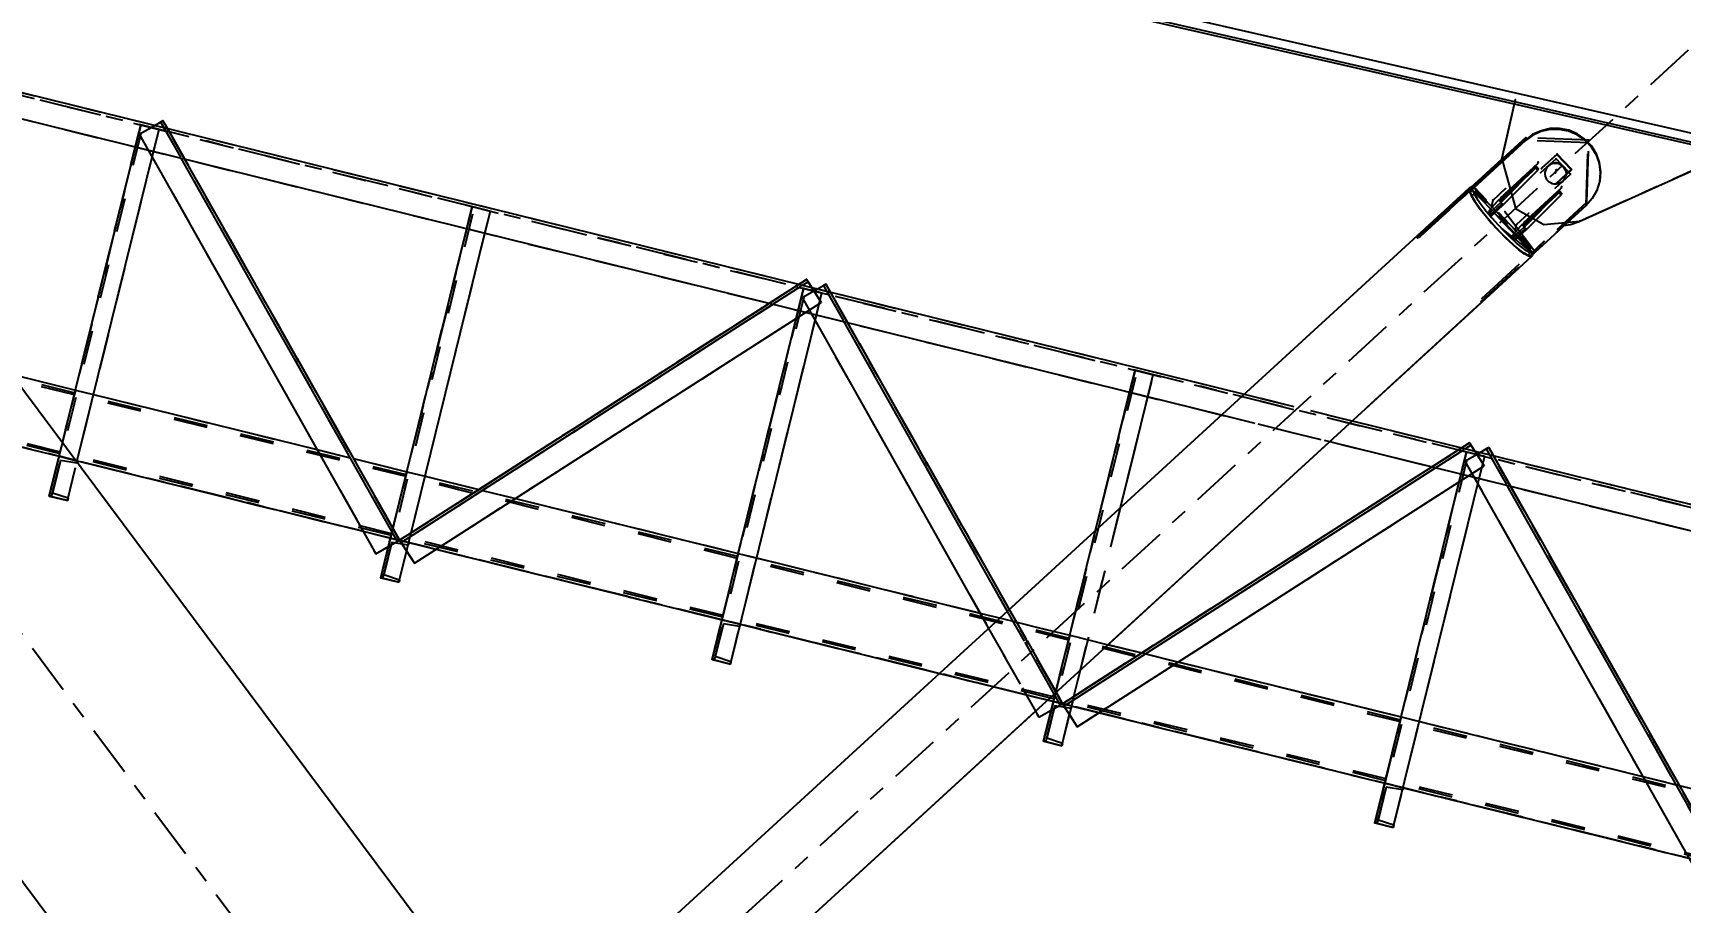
# Model space of a CAD drawing. Header units: millimetres. Extents: x 2368 to 8313, y 7493 to 11698.
# Drawn here: x 6586.8 to 6683.3, y 11248.8 to 11299.7 of the extents above; entities that cross this region are included whole.
import ezdxf

# ---------------------------------------------------------------- set-up
doc = ezdxf.new("R2010")
doc.units = ezdxf.units.MM
for name, pattern in [('XKITLINE00', [0]), ('XKITLINE02', [4, 2, -2]), ('XKITLINE03', [6, 3, -1, 1, -1])]:
    doc.linetypes.add(name, pattern=pattern)
doc.styles.add('ROMANS', font='romans.shx')
doc.dimstyles.new('MD300', dxfattribs={"dimtxt": 2.5, "dimasz": 2.5, "dimexe": 1, "dimexo": 1, "dimgap": 0.5, "dimtad": 1, "dimdec": 1, "dimlfac": 50, "dimrnd": 0.5, "dimdsep": 46, "dimtxsty": 'ROMANS', "dimcen": 1, "dimclrd": 146, "dimclre": 146, "dimclrt": 30, "dimadec": 1, "dimazin": 2, "dimtfac": 1, "dimtdec": 1, "dimtmove": 0, "dimatfit": 1, "dimfxl": 1, "dimtolj": 1, "dimtzin": 0, "dimlwd": -1, "dimlwe": -1, "dimarcsym": 0})

# ---------------------------------------------------------------- blocks, each defined once
blk = doc.blocks.new('*D40')
at = {"color": 146, "transparency": 16777216}
for p, q in [((6578.585, 11273.541), (6578.585, 10968.162)), ((6801.288, 11218.51), (6801.288, 10968.162)), ((6581.085, 10969.162), (6798.788, 10969.162))]:
    blk.add_line(p, q, dxfattribs=at)
for points in [[(6581.085, 10969.579), (6581.085, 10968.745), (6578.585, 10969.162)], [(6798.788, 10969.579), (6798.788, 10968.745), (6801.288, 10969.162)]]:
    blk.add_solid(points, dxfattribs=at)
at = {"layer": 'Defpoints', "color": 0, "transparency": 16777216}
for p in [(6578.585, 11274.541), (6801.288, 11219.51), (6801.288, 10969.162)]:
    blk.add_point(p, dxfattribs=at)
at = {"color": 30, "transparency": 16777216, "insert": (6689.936, 10970.912), "char_height": 2.5, "attachment_point": 5, "style": 'ROMANS'}
blk.add_mtext('\\A1;11135', dxfattribs=at)

msp = doc.modelspace()

# ---------------------------------------------------------------- linework, layer by layer
at = {"color": 8, "linetype": 'XKITLINE03'}
for p, q in [((6692.5882, 11121.748), (6528.5882, 11341.528)), ((6692.5882, 11121.748), (6528.5882, 11341.528)), ((6692.5882, 11306.7796), (6610.5882, 11231.638)), ((6692.5882, 11306.7796), (6610.5882, 11231.638)), ((6673.6091, 11295.7659), (6672.8157, 11292.2995)), ((6673.609, 11295.7659), (6672.8157, 11292.2995)), ((6674.1833, 11293.3805), (6668.0218, 11287.7344)), ((6674.1832, 11293.3805), (6668.0218, 11287.7344)), ((6674.2198, 11293.5464), (6668.0583, 11287.9003)), ((6674.2199, 11293.5464), (6668.0584, 11287.9003)), ((6677.8836, 11293.2387), (6674.1832, 11293.3805)), ((6677.8837, 11293.2387), (6674.1833, 11293.3805)), ((6677.9202, 11293.4046), (6674.2198, 11293.5464)), ((6677.9202, 11293.4046), (6674.2199, 11293.5464)), ((6676.0553, 11292.5891), (6675.1522, 11291.7615)), ((6676.0554, 11292.5891), (6675.1523, 11291.7615)), ((6676.9035, 11291.6944), (6676.0553, 11292.5891)), ((6676.9036, 11291.6944), (6676.0554, 11292.5891)), ((6677.7676, 11289.5997), (6677.8836, 11293.2387)), ((6677.7677, 11289.5997), (6677.8837, 11293.2387)), ((6677.8042, 11289.7656), (6677.9202, 11293.4046)), ((6677.8043, 11289.7656), (6677.9202, 11293.4046)), ((6674.8774, 11291.8102), (6672.1827, 11289.3409)), ((6674.8775, 11291.8102), (6672.1828, 11289.3409)), ((6674.9263, 11292.0315), (6672.2315, 11289.5621)), ((6674.9262, 11292.0315), (6672.2315, 11289.5621)), ((6672.8157, 11292.2995), (6673.6222, 11289.3998)), ((6672.8157, 11292.2995), (6673.6221, 11289.3998)), ((6674.8571, 11291.7181), (6674.8774, 11291.8102)), ((6674.8572, 11291.7181), (6674.8775, 11291.8102)), ((6674.9465, 11292.1237), (6674.9262, 11292.0315)), ((6674.9466, 11292.1237), (6674.9263, 11292.0315)), ((6675.9935, 11292.3088), (6675.0904, 11291.4813)), ((6675.9936, 11292.3088), (6675.0905, 11291.4813)), ((6676.0488, 11292.5596), (6675.1457, 11291.732)), ((6676.0489, 11292.5596), (6675.1458, 11291.732)), ((6675.9693, 11291.4625), (6676.0181, 11291.6837)), ((6675.9694, 11291.4625), (6676.0182, 11291.6837)), ((6676.8417, 11291.4141), (6675.9935, 11292.3088)), ((6676.8418, 11291.4141), (6675.9936, 11292.3088)), ((6675.9939, 11290.8373), (6676.897, 11291.6649)), ((6675.994, 11290.8373), (6676.8971, 11291.6649)), ((6676.0004, 11290.8668), (6676.9035, 11291.6944)), ((6676.0005, 11290.8668), (6676.9036, 11291.6944)), ((6676.897, 11291.6649), (6676.0488, 11292.5596)), ((6676.8971, 11291.6649), (6676.0489, 11292.5596)), ((6677.3655, 11288.6607), (6685.0883, 11292.1348)), ((6677.3656, 11288.6607), (6685.0883, 11292.1348)), ((6671.0784, 11290.642), (6671.1, 11290.6828)), ((6671.0785, 11290.642), (6671.1001, 11290.6828)), ((6671.1, 11290.6828), (6674.705, 11286.8804)), ((6671.1001, 11290.6828), (6674.7051, 11286.8804)), ((6674.6786, 11286.9855), (6671.1541, 11290.7031)), ((6674.6786, 11286.9855), (6671.1542, 11290.7031)), ((6675.9386, 11290.5866), (6676.8417, 11291.4141)), ((6675.9387, 11290.5866), (6676.8418, 11291.4141)), ((6676.3146, 11290.6806), (6676.2943, 11290.5884)), ((6676.3147, 11290.6806), (6676.2944, 11290.5884)), ((6674.6823, 11286.7771), (6671.0773, 11290.5796)), ((6674.6822, 11286.7771), (6671.0773, 11290.5796)), ((6674.6282, 11286.7569), (6671.1037, 11290.4745)), ((6674.6282, 11286.7569), (6671.1038, 11290.4745)), ((6671.6427, 11284.1195), (6677.8042, 11289.7656)), ((6671.6428, 11284.1195), (6677.8043, 11289.7656)), ((6672.2315, 11289.5621), (6672.3047, 11289.894)), ((6672.2315, 11289.5621), (6672.3046, 11289.894)), ((6672.3046, 11289.894), (6673.0329, 11290.5614)), ((6672.3047, 11289.894), (6673.033, 11290.5614)), ((6676.2455, 11290.3672), (6673.5508, 11287.8978)), ((6676.2456, 11290.3672), (6673.5509, 11287.8978)), ((6676.2944, 11290.5884), (6673.5996, 11288.1191)), ((6676.2943, 11290.5884), (6673.5996, 11288.1191)), ((6676.2252, 11290.275), (6676.2455, 11290.3672)), ((6676.2253, 11290.275), (6676.2456, 11290.3672)), ((6671.6062, 11283.9536), (6677.7677, 11289.5997)), ((6671.6062, 11283.9536), (6677.7676, 11289.5997)), ((6672.1096, 11289.009), (6672.8379, 11289.6764)), ((6672.1096, 11289.009), (6672.8379, 11289.6764)), ((6672.1828, 11289.3409), (6672.1096, 11289.009)), ((6672.1827, 11289.3409), (6672.1096, 11289.009)), ((6672.9988, 11289.2186), (6674.6786, 11286.9855)), ((6672.9989, 11289.2186), (6674.6786, 11286.9855)), ((6673.6221, 11289.3998), (6675.2815, 11288.4556)), ((6673.6222, 11289.3998), (6675.2815, 11288.4556)), ((6673.6727, 11288.451), (6674.401, 11289.1183)), ((6673.6728, 11288.451), (6674.4011, 11289.1183)), ((6672.7835, 11288.2414), (6674.6282, 11286.7569)), ((6672.7835, 11288.2414), (6674.6282, 11286.7569)), ((6673.4777, 11287.566), (6674.206, 11288.2334)), ((6673.4777, 11287.566), (6674.206, 11288.2334)), ((6673.5509, 11287.8978), (6673.4777, 11287.566)), ((6673.5508, 11287.8978), (6673.4777, 11287.566)), ((6673.5996, 11288.1191), (6673.6728, 11288.451)), ((6673.5996, 11288.1191), (6673.6727, 11288.451)), ((6675.2815, 11288.4556), (6677.3656, 11288.6607)), ((6675.2815, 11288.4556), (6677.3655, 11288.6607)), ((6674.7039, 11286.8179), (6674.6822, 11286.7771)), ((6674.7039, 11286.8179), (6674.6823, 11286.7771)), ((6674.7051, 11286.8804), (6674.7039, 11286.8179)), ((6674.705, 11286.8804), (6674.7039, 11286.8179))]:
    msp.add_line(p, q, dxfattribs=at)
at = {"color": 8, "linetype": 'XKITLINE00'}
for p, q in [((6822.2715, 11261.4652), (6580.1059, 11316.8891)), ((6905.7208, 11242.5189), (6580.139, 11317.034)), ((6905.8334, 11243.011), (6580.2517, 11317.5262)), ((6571.3114, 11298.704), (6613.5667, 11242.0767)), ((6673.5492, 11295.5029), (6672.8076, 11292.2626)), ((6674.6131, 11293.6751), (6674.1772, 11293.3528)), ((6674.6253, 11293.7304), (6674.1894, 11293.4082)), ((6675.1083, 11293.9006), (6674.6131, 11293.6751)), ((6674.6253, 11293.7304), (6674.6131, 11293.6751)), ((6675.1205, 11293.9559), (6674.6253, 11293.7304)), ((6675.6411, 11294.0196), (6675.1083, 11293.9006)), ((6675.6533, 11294.0749), (6675.1205, 11293.9559)), ((6676.1882, 11294.0268), (6675.6411, 11294.0196)), ((6676.2004, 11294.0821), (6675.6533, 11294.0749)), ((6676.7258, 11293.9219), (6676.1882, 11294.0268)), ((6676.738, 11293.9773), (6676.2004, 11294.0821)), ((6677.2304, 11293.7096), (6676.7258, 11293.9219)), ((6677.2425, 11293.7649), (6676.738, 11293.9773)), ((6677.6798, 11293.399), (6677.2304, 11293.7096)), ((6677.692, 11293.4543), (6677.2425, 11293.7649)), ((6674.1894, 11293.4082), (6670.9043, 11290.3978)), ((6674.1772, 11293.3528), (6670.929, 11290.3763)), ((6674.1894, 11293.4082), (6674.1772, 11293.3528)), ((6677.6798, 11293.399), (6678.0545, 11293.0038)), ((6677.692, 11293.4543), (6678.0666, 11293.0591)), ((6678.0545, 11293.0038), (6678.338, 11292.5413)), ((6678.0666, 11293.0591), (6678.3502, 11292.5966)), ((6678.3502, 11292.5966), (6678.5302, 11292.0869)), ((6672.811, 11292.2775), (6670.9777, 11290.5975)), ((6672.8026, 11292.2256), (6671.1089, 11290.6736)), ((6674.8091, 11291.8824), (6672.5514, 11289.8135)), ((6674.7888, 11291.7902), (6672.7695, 11289.7486)), ((6672.8076, 11292.2626), (6672.789, 11292.1249)), ((6674.9256, 11291.6459), (6672.9064, 11289.6043)), ((6674.8091, 11291.8824), (6674.7888, 11291.7902)), ((6674.7888, 11291.7902), (6674.9256, 11291.6459)), ((6674.8091, 11291.8824), (6674.9459, 11291.7381)), ((6674.9459, 11291.7381), (6674.9256, 11291.6459)), ((6675.4099, 11291.7118), (6675.3698, 11291.6135)), ((6675.3763, 11291.643), (6675.3698, 11291.6135)), ((6675.4164, 11291.7413), (6675.3763, 11291.643)), ((6675.4668, 11291.8016), (6675.4099, 11291.7118)), ((6675.4733, 11291.8311), (6675.4164, 11291.7413)), ((6675.5388, 11291.8803), (6675.4668, 11291.8016)), ((6675.5453, 11291.9098), (6675.4733, 11291.8311)), ((6675.6237, 11291.9454), (6675.5388, 11291.8803)), ((6675.5453, 11291.9098), (6675.5388, 11291.8803)), ((6675.6302, 11291.9749), (6675.5453, 11291.9098)), ((6675.7188, 11291.9948), (6675.6237, 11291.9454)), ((6675.7253, 11292.0243), (6675.6302, 11291.9749)), ((6675.8214, 11292.0273), (6675.7188, 11291.9948)), ((6675.8279, 11292.0568), (6675.7253, 11292.0243)), ((6675.9283, 11292.0416), (6675.8214, 11292.0273)), ((6675.9348, 11292.0711), (6675.8279, 11292.0568)), ((6676.0362, 11292.0375), (6675.9283, 11292.0416)), ((6676.0427, 11292.067), (6675.9348, 11292.0711)), ((6676.1419, 11292.015), (6676.0362, 11292.0375)), ((6676.1484, 11292.0445), (6676.0427, 11292.067)), ((6676.2422, 11291.9748), (6676.1419, 11292.015)), ((6676.2487, 11292.0043), (6676.1484, 11292.0445)), ((6676.334, 11291.9181), (6676.2422, 11291.9748)), ((6676.3405, 11291.9476), (6676.2487, 11292.0043)), ((6676.4145, 11291.8467), (6676.334, 11291.9181)), ((6676.421, 11291.8762), (6676.3405, 11291.9476)), ((6676.421, 11291.8762), (6676.4145, 11291.8467)), ((6676.4145, 11291.8467), (6676.4812, 11291.7628)), ((6676.421, 11291.8762), (6676.4877, 11291.7923)), ((6676.4812, 11291.7628), (6676.5323, 11291.6688)), ((6676.4877, 11291.7923), (6676.5388, 11291.6983)), ((6676.5323, 11291.6688), (6676.566, 11291.5676)), ((6676.5388, 11291.6983), (6676.5725, 11291.5971)), ((6685.0802, 11292.098), (6677.3574, 11288.6239)), ((6678.338, 11292.5413), (6678.518, 11292.0316)), ((6678.518, 11292.0316), (6678.5867, 11291.497)), ((6678.5302, 11292.0869), (6678.5989, 11291.5523)), ((6671.0867, 11290.6652), (6670.9411, 11290.5317)), ((6671.1001, 11290.6828), (6670.9544, 11290.5494)), ((6671.0867, 11290.6652), (6671.0785, 11290.642)), ((6671.1001, 11290.6828), (6671.0867, 11290.6652)), ((6671.1001, 11290.6828), (6671.1537, 11290.6263)), ((6675.3478, 11291.5097), (6675.3444, 11291.4035)), ((6675.3444, 11291.4035), (6675.3598, 11291.2983)), ((6675.3698, 11291.6135), (6675.3478, 11291.5097)), ((6675.3598, 11291.2983), (6675.3935, 11291.1971)), ((6675.3935, 11291.1971), (6675.4446, 11291.1031)), ((6675.4446, 11291.1031), (6675.5114, 11291.0192)), ((6675.5919, 11290.9478), (6675.5114, 11291.0192)), ((6675.6836, 11290.8911), (6675.5919, 11290.9478)), ((6675.7839, 11290.8509), (6675.6836, 11290.8911)), ((6675.8896, 11290.8284), (6675.7839, 11290.8509)), ((6675.9975, 11290.8243), (6675.8896, 11290.8284)), ((6676.1044, 11290.8386), (6675.9975, 11290.8243)), ((6676.207, 11290.8711), (6676.1044, 11290.8386)), ((6676.3022, 11290.9205), (6676.207, 11290.8711)), ((6676.387, 11290.9856), (6676.3022, 11290.9205)), ((6676.459, 11291.0643), (6676.387, 11290.9856)), ((6676.5159, 11291.1541), (6676.459, 11291.0643)), ((6676.556, 11291.2524), (6676.5159, 11291.1541)), ((6676.578, 11291.3562), (6676.556, 11291.2524)), ((6676.566, 11291.5676), (6676.5814, 11291.4624)), ((6676.5725, 11291.5971), (6676.5879, 11291.4919)), ((6676.5814, 11291.4624), (6676.578, 11291.3562)), ((6676.5879, 11291.4919), (6676.5845, 11291.3857)), ((6678.5409, 11290.9609), (6678.3828, 11290.4467)), ((6678.5867, 11291.497), (6678.5409, 11290.9609)), ((6678.5531, 11291.0162), (6678.5409, 11290.9609)), ((6678.5989, 11291.5523), (6678.5531, 11291.0162)), ((6670.8781, 11290.5663), (6620.9604, 11244.8236)), ((6670.8883, 11290.4919), (6667.9751, 11287.8223)), ((6670.9027, 11290.3994), (6667.9892, 11287.7302)), ((6670.9111, 11290.5951), (6670.8781, 11290.5663)), ((6670.8781, 11290.5663), (6670.8883, 11290.4919)), ((6670.8883, 11290.4919), (6670.942, 11290.4353)), ((6670.9027, 11290.3994), (6670.9581, 11290.341)), ((6670.9027, 11290.3994), (6671.0149, 11290.1528)), ((6670.9111, 11290.5951), (6670.9544, 11290.5494)), ((6670.9531, 11290.628), (6670.9139, 11290.5921)), ((6670.9326, 11290.3929), (6670.9199, 11290.3813)), ((6670.9326, 11290.3929), (6670.929, 11290.3763)), ((6670.929, 11290.3763), (6670.9604, 11290.3431)), ((6671.0753, 11290.6135), (6670.9297, 11290.48)), ((6670.9328, 11290.5085), (6670.9297, 11290.48)), ((6670.9297, 11290.48), (6670.9317, 11290.4461)), ((6671.0773, 11290.5796), (6670.9317, 11290.4461)), ((6670.9317, 11290.4461), (6670.942, 11290.4353)), ((6670.9411, 11290.5317), (6670.9328, 11290.5085)), ((6670.9544, 11290.5494), (6670.9411, 11290.5317)), ((6670.974, 11290.5808), (6670.9476, 11290.5566)), ((6670.9531, 11290.628), (6670.9785, 11290.6012)), ((6670.9989, 11290.6169), (6670.9531, 11290.628)), ((6671.1038, 11290.4745), (6670.9581, 11290.341)), ((6670.9581, 11290.341), (6671.0608, 11290.1163)), ((6670.9777, 11290.5975), (6670.974, 11290.5808)), ((6671.0149, 11290.1528), (6671.2164, 11289.8227)), ((6671.2064, 11290.2498), (6671.0608, 11290.1163)), ((6671.0608, 11290.1163), (6671.2342, 11289.8278)), ((6671.0785, 11290.642), (6671.0753, 11290.6135)), ((6671.0753, 11290.6135), (6671.0773, 11290.5796)), ((6671.0773, 11290.5796), (6671.0876, 11290.5688)), ((6671.1038, 11290.4745), (6671.2064, 11290.2498)), ((6671.1038, 11290.4745), (6672.1509, 11289.3699)), ((6671.2064, 11290.2498), (6671.3799, 11289.9613)), ((6671.2164, 11289.8227), (6671.4945, 11289.4311)), ((6671.2342, 11289.8278), (6671.4711, 11289.4875)), ((6671.3799, 11289.9613), (6671.6168, 11289.621)), ((6672.7695, 11289.7486), (6672.0412, 11289.0812)), ((6672.5514, 11289.8135), (6672.09, 11289.3024)), ((6672.7695, 11289.7486), (6672.9064, 11289.6043)), ((6676.1772, 11290.4393), (6673.9194, 11288.3704)), ((6676.1569, 11290.3472), (6674.1376, 11288.3055)), ((6676.2937, 11290.2029), (6674.2744, 11288.1612)), ((6676.1772, 11290.4393), (6676.1569, 11290.3472)), ((6676.1569, 11290.3472), (6676.2937, 11290.2029)), ((6676.1772, 11290.4393), (6676.314, 11290.295)), ((6676.314, 11290.295), (6676.2937, 11290.2029)), ((6678.1192, 11289.9769), (6677.7616, 11289.5721)), ((6678.3828, 11290.4467), (6678.1192, 11289.9769)), ((6671.4711, 11289.4875), (6671.7616, 11289.1098)), ((6671.4945, 11289.4311), (6671.8354, 11288.9977)), ((6671.6168, 11289.621), (6671.9073, 11289.2433)), ((6671.7616, 11289.1098), (6672.0934, 11288.7105)), ((6671.8354, 11288.9977), (6672.2219, 11288.5441)), ((6671.9073, 11289.2433), (6672.0414, 11289.0819)), ((6672.09, 11289.3024), (6672.0412, 11289.0812)), ((6672.0412, 11289.0812), (6672.178, 11288.9369)), ((6672.0474, 11289.0746), (6672.2391, 11288.844)), ((6672.9064, 11289.6043), (6672.178, 11288.9369)), ((6672.2391, 11288.844), (6672.5983, 11288.4399)), ((6672.3832, 11289.1249), (6673.519, 11287.9269)), ((6677.7616, 11289.5721), (6674.5134, 11286.5955)), ((6557.5404, 11288.2982), (6661.128, 11149.4782)), ((6667.9371, 11287.785), (6667.9035, 11287.747)), ((6667.9751, 11287.8223), (6667.9371, 11287.785)), ((6667.9371, 11287.785), (6667.9856, 11287.7339)), ((6667.9751, 11287.8223), (6668.0284, 11287.7661)), ((6672.0934, 11288.7105), (6672.4527, 11288.3064)), ((6672.2219, 11288.5441), (6672.6346, 11288.0932)), ((6672.4527, 11288.3064), (6672.8242, 11287.9146)), ((6672.5983, 11288.4399), (6672.9699, 11288.048)), ((6672.6346, 11288.0932), (6673.053, 11287.6675)), ((6673.1924, 11287.5513), (6672.8242, 11287.9146)), ((6673.3381, 11287.6848), (6672.9699, 11288.048)), ((6674.1376, 11288.3055), (6673.4093, 11287.6381)), ((6673.4581, 11287.8594), (6673.4093, 11287.6381)), ((6673.9194, 11288.3704), (6673.4581, 11287.8594)), ((6674.2744, 11288.1612), (6673.5461, 11287.4938)), ((6674.1376, 11288.3055), (6674.2744, 11288.1612)), ((6676.8508, 11288.4444), (6676.4541, 11288.3739)), ((6677.3574, 11288.6239), (6676.8508, 11288.4444)), ((6667.8616, 11287.6832), (6667.8574, 11287.6637)), ((6667.8574, 11287.6637), (6667.8654, 11287.6553)), ((6667.8774, 11287.7119), (6667.8616, 11287.6832)), ((6667.8847, 11287.6589), (6667.8654, 11287.6553)), ((6667.9035, 11287.747), (6667.8774, 11287.7119)), ((6667.9134, 11287.674), (6667.8847, 11287.6589)), ((6667.9487, 11287.7002), (6667.9134, 11287.674)), ((6667.9892, 11287.7302), (6667.9487, 11287.7002)), ((6673.4559, 11287.2884), (6673.053, 11287.6675)), ((6673.5419, 11287.232), (6673.1924, 11287.5513)), ((6673.5399, 11287.5004), (6673.3381, 11287.6848)), ((6673.4093, 11287.6381), (6673.5461, 11287.4938)), ((6673.8232, 11286.9749), (6673.4559, 11287.2884)), ((6673.8579, 11286.97), (6673.5419, 11287.232)), ((6673.6875, 11287.3655), (6673.5466, 11287.4943)), ((6674.0035, 11287.1035), (6673.6875, 11287.3655)), ((6673.7513, 11287.6818), (6674.6282, 11286.7569)), ((6674.1364, 11286.7427), (6673.8232, 11286.9749)), ((6674.1271, 11286.7764), (6673.8579, 11286.97)), ((6674.2728, 11286.9098), (6674.0035, 11287.1035)), ((6674.484, 11286.7927), (6674.2728, 11286.9098)), ((6674.538, 11286.565), (6671.6248, 11283.8954)), ((6674.58, 11286.5979), (6671.6668, 11283.9283)), ((6674.3383, 11286.6592), (6674.1271, 11286.7764)), ((6674.3799, 11286.6034), (6674.1364, 11286.7427)), ((6674.484, 11286.7927), (6674.3383, 11286.6592)), ((6674.4826, 11286.6234), (6674.3383, 11286.6592)), ((6674.538, 11286.565), (6674.3799, 11286.6034)), ((6674.6282, 11286.7569), (6674.4826, 11286.6234)), ((6674.4826, 11286.6234), (6674.538, 11286.565)), ((6674.6282, 11286.7569), (6674.484, 11286.7927)), ((6674.4849, 11286.6255), (6674.5134, 11286.5955)), ((6674.5066, 11286.6026), (6674.5043, 11286.6005)), ((6674.5503, 11286.6293), (6674.58, 11286.5979)), ((6674.613, 11286.6267), (6674.58, 11286.5979)), ((6674.6057, 11286.6801), (6674.613, 11286.6267)), ((6671.6668, 11283.9283), (6671.6276, 11283.8924)), ((6671.6639, 11283.9313), (6671.6668, 11283.9283)), ((6671.591, 11283.8575), (6627.6453, 11243.5874)), ((6671.5592, 11283.8284), (6664.9165, 11277.7414)), ((6671.6248, 11283.8954), (6671.59, 11283.8595)), ((6671.6276, 11283.8924), (6671.5902, 11283.8583)), ((6671.6268, 11283.8932), (6671.6276, 11283.8924)), ((6662.8922, 11275.8864), (6649.7472, 11263.8407)), ((6645.4897, 11259.9394), (6627.6452, 11243.5874))]:
    msp.add_line(p, q, dxfattribs=at)
at = {"color": 7, "linetype": 'XKITLINE00'}
for p, q in [((6581.0305, 11297.4409), (6657.7255, 11278.5138)), ((6580.8478, 11295.941), (6656.3973, 11277.2966)), ((6594.3773, 11294.5391), (6594.238, 11294.4605)), ((6594.3773, 11294.5391), (6594.6342, 11294.0837)), ((6593.8938, 11294.2664), (6594.238, 11294.4605)), ((6594.238, 11294.4605), (6594.4208, 11294.1364)), ((6588.4889, 11275.6841), (6592.7594, 11293.0014)), ((6589.3405, 11274.5429), (6593.8274, 11292.7378)), ((6593.7449, 11292.4034), (6606.8484, 11269.1702)), ((6595.433, 11292.3416), (6608.1027, 11269.8776)), ((6595.6464, 11292.2889), (6608.242, 11269.9562)), ((6607.8479, 11270.6551), (6612.1769, 11288.2095)), ((6608.9149, 11270.3876), (6613.2449, 11287.9459)), ((6631.6337, 11284.9528), (6632.0855, 11285.2425)), ((6631.8478, 11284.9), (6632.1719, 11285.1078)), ((6632.0855, 11285.2425), (6632.1719, 11285.1078)), ((6632.1719, 11285.1078), (6632.391, 11284.7659)), ((6632.7217, 11284.6843), (6633.0746, 11284.8833)), ((6633.2139, 11284.9619), (6633.0746, 11284.8833)), ((6633.0746, 11284.8833), (6633.262, 11284.551)), ((6633.2139, 11284.9619), (6633.4754, 11284.4983)), ((6608.242, 11269.9562), (6629.8936, 11283.8373)), ((6608.3284, 11269.8215), (6630.1077, 11283.7844)), ((6609.1056, 11268.6093), (6631.4799, 11282.9537)), ((6626.5517, 11262.9691), (6631.5943, 11283.4176)), ((6627.6197, 11262.7057), (6632.6623, 11283.154)), ((6632.5815, 11282.8263), (6642.7523, 11264.7929)), ((6634.2743, 11282.7562), (6643.8422, 11265.7917)), ((6634.4877, 11282.7035), (6643.9633, 11265.9026)), ((6585.5048, 11279.6832), (6589.2475, 11278.7602)), ((6590.3155, 11278.4968), (6603.4094, 11275.2678)), ((6649.0161, 11270.5328), (6651.0119, 11278.6256)), ((6650.4799, 11271.8741), (6652.0798, 11278.3621)), ((6664.0525, 11276.9524), (6721.6632, 11262.735)), ((6662.7242, 11275.7352), (6723.0546, 11260.8466)), ((6670.4624, 11275.3705), (6670.9221, 11275.6653)), ((6670.6764, 11275.3177), (6671.0085, 11275.5306)), ((6670.9221, 11275.6653), (6671.0085, 11275.5306)), ((6671.0085, 11275.5306), (6671.233, 11275.1804)), ((6671.5496, 11275.1022), (6671.9112, 11275.3061)), ((6672.0505, 11275.3847), (6671.9112, 11275.3061)), ((6671.9112, 11275.3061), (6672.1032, 11274.9656)), ((6672.0505, 11275.3847), (6672.3166, 11274.913)), ((6589.3578, 11274.6132), (6606.1083, 11270.4824)), ((6605.5431, 11274.7417), (6608.6658, 11273.9716)), ((6647.0786, 11260.379), (6668.7223, 11274.255)), ((6609.7338, 11273.7082), (6612.883, 11272.9316)), ((6647.165, 11260.2443), (6668.9364, 11274.2021)), ((6647.9422, 11259.0321), (6670.3165, 11273.3765)), ((6665.3883, 11253.3919), (6670.4293, 11273.8337)), ((6666.4563, 11253.1285), (6671.4973, 11273.5702)), ((6615.024, 11272.4036), (6628.084, 11269.183)), ((6671.4181, 11273.2491), (6684.5216, 11250.0158)), ((6673.1155, 11273.1708), (6685.7759, 11250.7232)), ((6673.3289, 11273.1181), (6685.9152, 11250.8018)), ((6607.1334, 11267.7577), (6607.792, 11270.4285)), ((6606.8484, 11269.1702), (6607.584, 11269.5851)), ((6608.242, 11269.9562), (6608.1027, 11269.8776)), ((6608.2014, 11267.4944), (6608.8592, 11270.1619)), ((6608.242, 11269.9562), (6608.3284, 11269.8215)), ((6610.383, 11269.4283), (6627.1263, 11265.2993)), ((6608.6511, 11269.3181), (6609.1056, 11268.6093)), ((6629.152, 11268.9196), (6642.246, 11265.6906)), ((6607.1334, 11267.7577), (6608.2014, 11267.4944)), ((6628.1943, 11265.0359), (6639.8743, 11262.1556)), ((6649.7447, 11263.8413), (6651.7195, 11263.3544)), ((6626.5517, 11262.9691), (6627.6197, 11262.7057)), ((6653.8605, 11262.8264), (6666.9206, 11259.6057)), ((6647.7515, 11260.8104), (6648.1352, 11262.3665)), ((6645.97, 11258.1805), (6646.6286, 11260.8513)), ((6646.5786, 11260.94), (6646.9393, 11260.3004)), ((6646.6997, 11261.051), (6647.0786, 11260.379)), ((6645.4886, 11259.9412), (6645.685, 11259.593)), ((6645.685, 11259.593), (6646.4206, 11260.0079)), ((6647.0786, 11260.379), (6646.9393, 11260.3004)), ((6647.038, 11257.9172), (6647.6958, 11260.5847)), ((6647.0786, 11260.379), (6647.165, 11260.2443)), ((6649.2196, 11259.851), (6665.9629, 11255.7221)), ((6647.4877, 11259.7409), (6647.9422, 11259.0321)), ((6667.9886, 11259.3423), (6681.0827, 11256.1133)), ((6645.97, 11258.1805), (6647.038, 11257.9172)), ((6667.0309, 11255.4587), (6683.7816, 11251.3279)), ((6683.2163, 11255.5871), (6686.3389, 11254.8171)), ((6665.3883, 11253.3919), (6666.4563, 11253.1285))]:
    msp.add_line(p, q, dxfattribs=at)
at = {"color": 3, "linetype": 'XKITLINE02'}
for p, q in [((6581.0311, 11297.4408), (6920.934, 11213.5582)), ((6581.0311, 11297.4407), (6920.934, 11213.5582)), ((6581.0098, 11297.2709), (6920.9134, 11213.3882)), ((6581.0103, 11297.2708), (6920.9133, 11213.3882)), ((6581.0103, 11297.2708), (6920.9134, 11213.3882)), ((6580.8477, 11295.941), (6920.7516, 11212.0582)), ((6580.8477, 11295.941), (6920.7517, 11212.0582)), ((6592.9837, 11293.7531), (6594.3773, 11294.5391)), ((6594.238, 11294.4605), (6594.3773, 11294.5391)), ((6594.3773, 11294.5391), (6608.2421, 11269.9562)), ((6587.7151, 11272.5464), (6593.0784, 11294.2948)), ((6587.8511, 11272.5128), (6593.2143, 11294.2613)), ((6587.8511, 11272.5128), (6593.2143, 11294.2613)), ((6588.7831, 11272.283), (6594.1464, 11294.0314)), ((6592.7594, 11293.0014), (6593.0784, 11294.2948)), ((6592.9837, 11293.7531), (6593.8938, 11294.2664)), ((6592.9837, 11293.7531), (6593.7449, 11292.4034)), ((6592.9837, 11293.7531), (6606.8484, 11269.1702)), ((6593.0784, 11294.2948), (6594.1464, 11294.0314)), ((6593.0784, 11294.2948), (6594.1464, 11294.0314)), ((6593.8274, 11292.7378), (6594.1464, 11294.0314)), ((6594.238, 11294.4605), (6608.1027, 11269.8776)), ((6594.4208, 11294.1364), (6595.433, 11292.3416)), ((6594.6342, 11294.0837), (6595.6464, 11292.2889)), ((6607.1334, 11267.7577), (6612.4967, 11289.5062)), ((6607.2693, 11267.7242), (6612.6326, 11289.4727)), ((6607.2693, 11267.7242), (6612.6326, 11289.4727)), ((6608.2014, 11267.4944), (6613.5647, 11289.2428)), ((6612.1769, 11288.2095), (6612.4967, 11289.5062)), ((6612.4967, 11289.5062), (6613.5647, 11289.2428)), ((6612.4967, 11289.5062), (6613.5647, 11289.2428)), ((6613.2449, 11287.9459), (6613.5647, 11289.2428)), ((6608.2421, 11269.9562), (6632.0855, 11285.2425)), ((6608.3284, 11269.8215), (6632.1719, 11285.1078)), ((6629.8936, 11283.8373), (6631.6337, 11284.9528)), ((6630.1077, 11283.7844), (6631.8478, 11284.9)), ((6631.8203, 11284.1759), (6633.2139, 11284.9619)), ((6632.0855, 11285.2425), (6632.9491, 11283.8955)), ((6633.0746, 11284.8833), (6633.2139, 11284.9619)), ((6633.0746, 11284.8833), (6646.9393, 11260.3004)), ((6633.2139, 11284.9619), (6647.0787, 11260.379)), ((6626.5517, 11262.9691), (6631.9149, 11284.7175)), ((6626.6876, 11262.9356), (6632.0509, 11284.684)), ((6626.6876, 11262.9356), (6632.0509, 11284.684)), ((6627.6197, 11262.7057), (6632.9829, 11284.4542)), ((6631.5943, 11283.4176), (6631.9149, 11284.7175)), ((6631.8203, 11284.1759), (6632.7217, 11284.6843)), ((6631.8203, 11284.1759), (6632.5815, 11282.8263)), ((6631.8203, 11284.1759), (6645.685, 11259.593)), ((6631.9149, 11284.7175), (6632.9829, 11284.4542)), ((6631.9149, 11284.7175), (6632.9829, 11284.4542)), ((6632.391, 11284.7659), (6632.9491, 11283.8955)), ((6632.6623, 11283.154), (6632.9829, 11284.4542)), ((6633.262, 11284.551), (6634.2743, 11282.7562)), ((6633.4754, 11284.4983), (6634.4877, 11282.7035)), ((6609.1056, 11268.6093), (6632.9491, 11283.8955)), ((6631.4799, 11282.9537), (6632.9491, 11283.8955)), ((6579.5384, 11281.1545), (6615.024, 11272.4036)), ((6579.5384, 11281.1545), (6919.6898, 11197.2718)), ((6579.4722, 11280.8862), (6919.6237, 11197.0034)), ((6579.4722, 11280.8862), (6919.6236, 11197.0034)), ((6579.4977, 11280.9895), (6919.6491, 11197.1068)), ((6579.4977, 11280.9895), (6919.6491, 11197.1067)), ((6645.97, 11258.1805), (6651.3333, 11279.929)), ((6646.1059, 11258.147), (6651.4692, 11279.8955)), ((6646.1059, 11258.147), (6651.4692, 11279.8955)), ((6647.038, 11257.9172), (6652.4013, 11279.6656)), ((6648.1352, 11262.3665), (6652.4013, 11279.6656)), ((6651.0119, 11278.6256), (6651.3333, 11279.929)), ((6651.3333, 11279.929), (6652.4013, 11279.6656)), ((6651.3333, 11279.929), (6652.4013, 11279.6656)), ((6589.2475, 11278.7602), (6590.3155, 11278.4968)), ((6657.7255, 11278.5138), (6664.0525, 11276.9524)), ((6578.5806, 11277.2709), (6589.3578, 11274.6132)), ((6578.5807, 11277.2709), (6918.7321, 11193.3882)), ((6578.6213, 11277.4359), (6918.7728, 11193.5532)), ((6578.6214, 11277.4359), (6918.7728, 11193.5532)), ((6578.6468, 11277.5392), (6918.7983, 11193.6565)), ((6578.6468, 11277.5392), (6918.7983, 11193.6565)), ((6656.3973, 11277.2966), (6662.7242, 11275.7352)), ((6587.7151, 11272.5464), (6588.4889, 11275.6841)), ((6603.4094, 11275.2678), (6605.5431, 11274.7417)), ((6647.0787, 11260.379), (6670.9221, 11275.6653)), ((6647.165, 11260.2443), (6671.0085, 11275.5306)), ((6668.7223, 11274.255), (6670.4624, 11275.3705)), ((6668.9364, 11274.2021), (6670.6764, 11275.3177)), ((6670.6569, 11274.5987), (6672.0505, 11275.3847)), ((6670.9221, 11275.6653), (6671.7857, 11274.3183)), ((6671.9112, 11275.3061), (6672.0505, 11275.3847)), ((6671.9112, 11275.3061), (6685.7759, 11250.7232)), ((6672.0505, 11275.3847), (6685.9153, 11250.8018)), ((6588.2898, 11274.8766), (6587.7151, 11272.5464)), ((6588.2898, 11274.8766), (6587.7151, 11272.5464)), ((6588.3747, 11274.6364), (6587.902, 11272.7195)), ((6588.3747, 11274.6364), (6587.902, 11272.7194)), ((6589.3578, 11274.6132), (6588.2898, 11274.8766)), ((6588.2898, 11274.8766), (6588.2898, 11274.8766)), ((6589.3578, 11274.6132), (6588.2898, 11274.8766)), ((6589.3252, 11274.4811), (6588.3747, 11274.6364)), ((6588.3747, 11274.6364), (6588.3747, 11274.6364)), ((6589.3252, 11274.4811), (6588.3747, 11274.6364)), ((6588.7831, 11272.283), (6589.3405, 11274.5429)), ((6589.3578, 11274.6132), (6589.3252, 11274.4811)), ((6589.3578, 11274.6132), (6589.3252, 11274.4811)), ((6589.3252, 11274.4811), (6589.3252, 11274.4811)), ((6589.3578, 11274.6132), (6589.3578, 11274.6132)), ((6647.9422, 11259.0321), (6671.7857, 11274.3183)), ((6665.3883, 11253.3919), (6670.7515, 11275.1403)), ((6665.5242, 11253.3584), (6670.8875, 11275.1068)), ((6665.5242, 11253.3584), (6670.8875, 11275.1068)), ((6666.4563, 11253.1285), (6671.8195, 11274.877)), ((6670.3165, 11273.3765), (6671.7857, 11274.3183)), ((6670.4293, 11273.8337), (6670.7515, 11275.1403)), ((6670.6569, 11274.5987), (6671.5496, 11275.1022)), ((6670.6569, 11274.5987), (6671.4181, 11273.2491)), ((6670.6569, 11274.5987), (6684.5216, 11250.0158)), ((6670.7515, 11275.1403), (6671.8195, 11274.877)), ((6670.7515, 11275.1403), (6671.8195, 11274.877)), ((6671.233, 11275.1804), (6671.7857, 11274.3183)), ((6671.4973, 11273.5702), (6671.8195, 11274.877)), ((6672.1032, 11274.9656), (6673.1155, 11273.1708)), ((6672.3166, 11274.913), (6673.3289, 11273.1181)), ((6608.6658, 11273.9716), (6609.7338, 11273.7082)), ((6587.7151, 11272.5464), (6588.7831, 11272.283)), ((6587.7151, 11272.5464), (6588.7831, 11272.283)), ((6588.7831, 11272.283), (6587.7151, 11272.5464)), ((6587.7151, 11272.5464), (6587.7151, 11272.5464)), ((6588.7831, 11272.283), (6587.7151, 11272.5464)), ((6588.8157, 11272.415), (6587.902, 11272.7195)), ((6587.902, 11272.7195), (6587.902, 11272.7194)), ((6588.8157, 11272.415), (6587.902, 11272.7194)), ((6588.8157, 11272.415), (6588.7831, 11272.283)), ((6588.8157, 11272.415), (6588.7831, 11272.283)), ((6588.8157, 11272.415), (6588.8157, 11272.415)), ((6613.0971, 11272.8788), (6919.6898, 11197.2718)), ((6588.7831, 11272.283), (6588.7831, 11272.283)), ((6648.1352, 11262.3665), (6650.4799, 11271.8741)), ((6606.1083, 11270.4824), (6918.7321, 11193.3882)), ((6606.1083, 11270.4824), (6610.383, 11269.4283)), ((6607.792, 11270.4285), (6607.8479, 11270.6551)), ((6646.6286, 11260.8513), (6649.0161, 11270.5328)), ((6606.8484, 11269.1702), (6608.2421, 11269.9562)), ((6607.708, 11270.0879), (6607.1334, 11267.7577)), ((6607.708, 11270.0879), (6607.1334, 11267.7577)), ((6607.793, 11269.8478), (6607.3203, 11267.9308)), ((6607.793, 11269.8478), (6607.3203, 11267.9308)), ((6607.584, 11269.5851), (6608.242, 11269.9562)), ((6607.708, 11270.0879), (6608.776, 11269.8245)), ((6607.708, 11270.0879), (6607.708, 11270.0879)), ((6607.708, 11270.0879), (6608.776, 11269.8245)), ((6607.793, 11269.8478), (6608.7435, 11269.6925)), ((6607.793, 11269.8478), (6607.793, 11269.8478)), ((6607.793, 11269.8478), (6608.7435, 11269.6925)), ((6608.2421, 11269.9562), (6609.1056, 11268.6093)), ((6608.3284, 11269.8215), (6608.6511, 11269.3181)), ((6608.776, 11269.8245), (6608.7435, 11269.6925)), ((6608.776, 11269.8245), (6608.7435, 11269.6925)), ((6608.7435, 11269.6925), (6608.7435, 11269.6925)), ((6608.776, 11269.8245), (6608.776, 11269.8245)), ((6608.8592, 11270.1619), (6608.9149, 11270.3876)), ((6628.084, 11269.183), (6629.152, 11268.9196)), ((6607.1334, 11267.7577), (6608.2014, 11267.4944)), ((6608.2014, 11267.4944), (6607.1334, 11267.7577)), ((6607.1334, 11267.7577), (6607.1334, 11267.7577)), ((6608.2014, 11267.4944), (6607.1334, 11267.7577)), ((6608.234, 11267.6264), (6607.3203, 11267.9308)), ((6607.3203, 11267.9308), (6607.3203, 11267.9308)), ((6608.234, 11267.6264), (6607.3203, 11267.9308)), ((6608.234, 11267.6264), (6608.2014, 11267.4944)), ((6608.234, 11267.6264), (6608.2014, 11267.4944)), ((6608.2014, 11267.4944), (6608.2014, 11267.4944)), ((6608.234, 11267.6264), (6608.234, 11267.6264)), ((6642.246, 11265.6906), (6649.7447, 11263.8413)), ((6643.8422, 11265.7917), (6646.5786, 11260.94)), ((6643.9633, 11265.9026), (6646.6997, 11261.051)), ((6627.1263, 11265.2993), (6626.5517, 11262.9691)), ((6627.1263, 11265.2993), (6626.5517, 11262.9691)), ((6627.2113, 11265.0592), (6626.7385, 11263.1422)), ((6627.2113, 11265.0592), (6626.7385, 11263.1422)), ((6627.1263, 11265.2993), (6628.1943, 11265.0359)), ((6628.1943, 11265.0359), (6627.1263, 11265.2993)), ((6627.1263, 11265.2993), (6627.1263, 11265.2993)), ((6628.1943, 11265.0359), (6627.1263, 11265.2993)), ((6628.1617, 11264.9039), (6627.2113, 11265.0592)), ((6627.2113, 11265.0592), (6627.2113, 11265.0592)), ((6628.1617, 11264.9039), (6627.2113, 11265.0592)), ((6628.1943, 11265.0359), (6628.1617, 11264.9039)), ((6628.1943, 11265.0359), (6628.1617, 11264.9039)), ((6628.1617, 11264.9039), (6628.1617, 11264.9039)), ((6628.1943, 11265.0359), (6628.1943, 11265.0359)), ((6642.7523, 11264.7929), (6645.4886, 11259.9412)), ((6626.5517, 11262.9691), (6627.6197, 11262.7057)), ((6627.6197, 11262.7057), (6626.5517, 11262.9691)), ((6626.5517, 11262.9691), (6626.5517, 11262.9691)), ((6627.6197, 11262.7057), (6626.5517, 11262.9691)), ((6627.6522, 11262.8378), (6626.7385, 11263.1422)), ((6626.7385, 11263.1422), (6626.7385, 11263.1422)), ((6627.6522, 11262.8378), (6626.7385, 11263.1422)), ((6627.6522, 11262.8378), (6627.6197, 11262.7057)), ((6627.6522, 11262.8378), (6627.6197, 11262.7057)), ((6627.6197, 11262.7057), (6627.6197, 11262.7057)), ((6627.6522, 11262.8378), (6627.6522, 11262.8378)), ((6651.7195, 11263.3544), (6653.8605, 11262.8264)), ((6639.8743, 11262.1556), (6649.2196, 11259.851)), ((6647.6958, 11260.5847), (6647.7515, 11260.8104)), ((6645.685, 11259.593), (6647.0787, 11260.379)), ((6646.5446, 11260.5107), (6645.97, 11258.1805)), ((6646.5446, 11260.5107), (6645.97, 11258.1805)), ((6646.6296, 11260.2706), (6646.1569, 11258.3536)), ((6646.6296, 11260.2706), (6646.1569, 11258.3536)), ((6646.4206, 11260.0079), (6647.0786, 11260.379)), ((6646.5446, 11260.5107), (6647.6126, 11260.2473)), ((6646.5446, 11260.5107), (6646.5446, 11260.5107)), ((6647.6126, 11260.2473), (6646.5446, 11260.5107)), ((6646.6296, 11260.2706), (6647.5801, 11260.1153)), ((6646.6296, 11260.2706), (6646.6296, 11260.2706)), ((6646.6296, 11260.2706), (6647.5801, 11260.1153)), ((6647.0787, 11260.379), (6647.9422, 11259.0321)), ((6647.165, 11260.2443), (6647.4877, 11259.7409)), ((6647.6126, 11260.2473), (6647.5801, 11260.1153)), ((6647.6126, 11260.2473), (6647.5801, 11260.1153)), ((6647.5801, 11260.1153), (6647.5801, 11260.1153)), ((6647.6126, 11260.2473), (6647.6126, 11260.2473)), ((6666.9206, 11259.6057), (6667.9886, 11259.3423)), ((6647.038, 11257.9172), (6645.97, 11258.1805)), ((6645.97, 11258.1805), (6645.97, 11258.1805)), ((6647.038, 11257.9172), (6645.97, 11258.1805)), ((6645.97, 11258.1805), (6647.038, 11257.9172)), ((6647.0706, 11258.0492), (6646.1569, 11258.3536)), ((6646.1569, 11258.3536), (6646.1569, 11258.3536)), ((6647.0706, 11258.0492), (6646.1569, 11258.3536)), ((6647.0706, 11258.0492), (6647.038, 11257.9172)), ((6647.0706, 11258.0492), (6647.038, 11257.9172)), ((6647.038, 11257.9172), (6647.038, 11257.9172)), ((6647.0706, 11258.0492), (6647.0706, 11258.0492)), ((6681.0827, 11256.1133), (6683.2163, 11255.5871)), ((6665.9629, 11255.7221), (6665.3883, 11253.3919)), ((6665.9629, 11255.7221), (6665.3883, 11253.3919)), ((6666.0479, 11255.482), (6665.5751, 11253.565)), ((6666.0479, 11255.482), (6665.5751, 11253.565)), ((6665.9629, 11255.7221), (6667.0309, 11255.4587)), ((6667.0309, 11255.4587), (6665.9629, 11255.7221)), ((6665.9629, 11255.7221), (6665.9629, 11255.7221)), ((6667.0309, 11255.4587), (6665.9629, 11255.7221)), ((6666.9983, 11255.3267), (6666.0479, 11255.482)), ((6666.0479, 11255.482), (6666.0479, 11255.482)), ((6666.9983, 11255.3267), (6666.0479, 11255.482)), ((6667.0309, 11255.4587), (6666.9983, 11255.3267)), ((6667.0309, 11255.4587), (6666.9983, 11255.3267)), ((6666.9983, 11255.3267), (6666.9983, 11255.3267)), ((6667.0309, 11255.4587), (6667.0309, 11255.4587)), ((6666.4563, 11253.1285), (6665.3883, 11253.3919)), ((6665.3883, 11253.3919), (6665.3883, 11253.3919)), ((6666.4563, 11253.1285), (6665.3883, 11253.3919)), ((6665.3883, 11253.3919), (6666.4563, 11253.1285)), ((6666.4888, 11253.2606), (6665.5751, 11253.565)), ((6665.5751, 11253.565), (6665.5751, 11253.565)), ((6666.4888, 11253.2606), (6665.5751, 11253.565)), ((6666.4888, 11253.2606), (6666.4563, 11253.1285)), ((6666.4888, 11253.2606), (6666.4563, 11253.1285)), ((6666.4563, 11253.1285), (6666.4563, 11253.1285)), ((6666.4888, 11253.2606), (6666.4888, 11253.2606))]:
    msp.add_line(p, q, dxfattribs=at)
at = {"color": 1, "linetype": 'XKITLINE03'}
for p, q in [((6922.1268, 11213.0887), (6580.4796, 11297.4018)), ((6594.3773, 11294.5391), (6608.242, 11269.9562)), ((6608.2421, 11269.9562), (6594.3773, 11294.5391)), ((6587.7151, 11272.5464), (6593.0784, 11294.2948)), ((6593.0784, 11294.2948), (6587.7151, 11272.5464)), ((6607.1334, 11267.7577), (6612.4967, 11289.5062)), ((6612.4967, 11289.5062), (6607.1334, 11267.7577)), ((6608.242, 11269.9562), (6632.0855, 11285.2425)), ((6632.0855, 11285.2425), (6608.2421, 11269.9562)), ((6633.2139, 11284.9619), (6647.0786, 11260.379)), ((6647.0787, 11260.379), (6633.2139, 11284.9619)), ((6626.5517, 11262.9691), (6631.9149, 11284.7175)), ((6631.9149, 11284.7175), (6626.5517, 11262.9691)), ((6645.97, 11258.1805), (6651.3333, 11279.929)), ((6651.3333, 11279.929), (6645.97, 11258.1805)), ((6578.5806, 11277.2709), (6918.7321, 11193.3882)), ((6918.7321, 11193.3882), (6578.5807, 11277.2709)), ((6647.0786, 11260.379), (6670.9221, 11275.6653)), ((6670.9221, 11275.6653), (6647.0787, 11260.379)), ((6672.0505, 11275.3847), (6685.9152, 11250.8018)), ((6685.9153, 11250.8018), (6672.0505, 11275.3847)), ((6588.2898, 11274.8766), (6588.2898, 11274.8766)), ((6665.3883, 11253.3919), (6670.7515, 11275.1403)), ((6670.7515, 11275.1403), (6665.3883, 11253.3919)), ((6607.708, 11270.0879), (6607.708, 11270.0879)), ((6627.1263, 11265.2993), (6627.1263, 11265.2993)), ((6646.5446, 11260.5107), (6646.5446, 11260.5107)), ((6665.9629, 11255.7221), (6665.9629, 11255.7221))]:
    msp.add_line(p, q, dxfattribs=at)
at = {"color": 8, "linetype": 'XKITLINE00'}
for centre in [(6673.609, 11295.7659), (6673.6091, 11295.7659), (6674.2198, 11293.5464), (6674.2198, 11293.5464), (6674.2199, 11293.5464), (6674.2199, 11293.5464), (6674.1832, 11293.3805), (6674.1832, 11293.3805), (6674.1833, 11293.3805), (6674.1833, 11293.3805), (6676.0553, 11292.5891), (6676.0553, 11292.5891), (6676.0554, 11292.5891), (6676.0554, 11292.5891), (6677.8836, 11293.2387), (6677.8836, 11293.2387), (6677.8837, 11293.2387), (6677.8837, 11293.2387), (6677.9202, 11293.4046), (6677.9202, 11293.4046), (6677.9202, 11293.4046), (6677.9202, 11293.4046), (6672.8157, 11292.2995), (6672.8157, 11292.2995), (6672.8157, 11292.2995), (6672.8157, 11292.2995), (6674.8571, 11291.7181), (6674.8572, 11291.7181), (6674.8774, 11291.8102), (6674.8774, 11291.8102), (6674.8775, 11291.8102), (6674.8775, 11291.8102), (6674.9262, 11292.0315), (6674.9262, 11292.0315), (6674.9263, 11292.0315), (6674.9263, 11292.0315), (6674.9465, 11292.1237), (6674.9466, 11292.1237), (6675.1457, 11291.732), (6675.1458, 11291.732), (6675.1522, 11291.7615), (6675.1523, 11291.7615), (6675.9935, 11292.3088), (6675.9935, 11292.3088), (6675.9936, 11292.3088), (6675.9936, 11292.3088), (6676.0181, 11291.6837), (6676.0182, 11291.6837), (6676.0488, 11292.5596), (6676.0488, 11292.5596), (6676.0489, 11292.5596), (6676.0489, 11292.5596), (6676.897, 11291.6649), (6676.897, 11291.6649), (6676.8971, 11291.6649), (6676.8971, 11291.6649), (6676.9035, 11291.6944), (6676.9035, 11291.6944), (6676.9036, 11291.6944), (6676.9036, 11291.6944), (6671.1, 11290.6828), (6671.1, 11290.6828), (6671.1001, 11290.6828), (6671.1001, 11290.6828), (6671.1541, 11290.7031), (6671.1542, 11290.7031), (6675.0904, 11291.4813), (6675.0905, 11291.4813), (6675.9693, 11291.4625), (6675.9694, 11291.4625), (6675.9939, 11290.8373), (6675.994, 11290.8373), (6676.0004, 11290.8668), (6676.0005, 11290.8668), (6676.3146, 11290.6806), (6676.3147, 11290.6806), (6676.8417, 11291.4141), (6676.8417, 11291.4141), (6676.8418, 11291.4141), (6676.8418, 11291.4141), (6671.0773, 11290.5796), (6671.0773, 11290.5796), (6671.0784, 11290.642), (6671.0785, 11290.642), (6671.1037, 11290.4745), (6671.1038, 11290.4745), (6672.3046, 11289.894), (6672.3046, 11289.894), (6672.3047, 11289.894), (6672.3047, 11289.894), (6673.0329, 11290.5614), (6673.033, 11290.5614), (6675.9386, 11290.5866), (6675.9387, 11290.5866), (6676.2252, 11290.275), (6676.2253, 11290.275), (6676.2455, 11290.3672), (6676.2455, 11290.3672), (6676.2456, 11290.3672), (6676.2456, 11290.3672), (6676.2943, 11290.5884), (6676.2943, 11290.5884), (6676.2944, 11290.5884), (6676.2944, 11290.5884), (6677.8042, 11289.7656), (6677.8042, 11289.7656), (6677.8043, 11289.7656), (6677.8043, 11289.7656), (6672.1096, 11289.009), (6672.1096, 11289.009), (6672.1096, 11289.009), (6672.1096, 11289.009), (6672.1827, 11289.3409), (6672.1827, 11289.3409), (6672.1828, 11289.3409), (6672.1828, 11289.3409), (6672.2315, 11289.5621), (6672.2315, 11289.5621), (6672.2315, 11289.5621), (6672.2315, 11289.5621), (6672.8379, 11289.6764), (6672.8379, 11289.6764), (6672.9988, 11289.2186), (6672.9989, 11289.2186), (6673.6221, 11289.3998), (6673.6221, 11289.3998), (6673.6222, 11289.3998), (6673.6222, 11289.3998), (6674.401, 11289.1183), (6674.4011, 11289.1183), (6677.7676, 11289.5997), (6677.7676, 11289.5997), (6677.7677, 11289.5997), (6677.7677, 11289.5997), (6668.0583, 11287.9003), (6668.0584, 11287.9003), (6672.7835, 11288.2414), (6672.7835, 11288.2414), (6673.5508, 11287.8978), (6673.5508, 11287.8978), (6673.5509, 11287.8978), (6673.5509, 11287.8978), (6673.5996, 11288.1191), (6673.5996, 11288.1191), (6673.5996, 11288.1191), (6673.5996, 11288.1191), (6673.6727, 11288.451), (6673.6727, 11288.451), (6673.6728, 11288.451), (6673.6728, 11288.451), (6674.206, 11288.2334), (6674.206, 11288.2334), (6675.2815, 11288.4556), (6675.2815, 11288.4556), (6675.2815, 11288.4556), (6675.2815, 11288.4556), (6677.3655, 11288.6607), (6677.3655, 11288.6607), (6677.3656, 11288.6607), (6677.3656, 11288.6607), (6668.0218, 11287.7344), (6668.0218, 11287.7344), (6673.4777, 11287.566), (6673.4777, 11287.566), (6673.4777, 11287.566), (6673.4777, 11287.566), (6674.6786, 11286.9855), (6674.6786, 11286.9855), (6674.6786, 11286.9855), (6674.6786, 11286.9855), (6674.7039, 11286.8179), (6674.7039, 11286.8179), (6674.7039, 11286.8179), (6674.7039, 11286.8179), (6674.705, 11286.8804), (6674.705, 11286.8804), (6674.7051, 11286.8804), (6674.7051, 11286.8804), (6674.6282, 11286.7569), (6674.6282, 11286.7569), (6674.6282, 11286.7569), (6674.6282, 11286.7569), (6674.6822, 11286.7771), (6674.6822, 11286.7771), (6674.6823, 11286.7771), (6674.6823, 11286.7771), (6671.6062, 11283.9536), (6671.6062, 11283.9536), (6671.6427, 11284.1195), (6671.6428, 11284.1195)]:
    msp.add_circle(centre, 0.004, dxfattribs=at)
at = {"color": 1, "linetype": 'XKITLINE00'}
for centre in [(6594.3773, 11294.5391), (6594.3773, 11294.5391), (6593.0784, 11294.2948), (6593.0784, 11294.2948), (6612.4967, 11289.5062), (6612.4967, 11289.5062), (6632.0855, 11285.2425), (6632.0855, 11285.2425), (6633.2139, 11284.9619), (6633.2139, 11284.9619), (6631.9149, 11284.7175), (6631.9149, 11284.7175), (6651.3333, 11279.929), (6651.3333, 11279.929), (6670.9221, 11275.6653), (6670.9221, 11275.6653), (6672.0505, 11275.3847), (6672.0505, 11275.3847), (6588.2898, 11274.8766), (6670.7515, 11275.1403), (6670.7515, 11275.1403), (6587.7151, 11272.5464), (6587.7151, 11272.5464), (6607.708, 11270.0879), (6608.242, 11269.9562), (6608.242, 11269.9562), (6608.2421, 11269.9562), (6608.2421, 11269.9562), (6607.1334, 11267.7577), (6607.1334, 11267.7577), (6627.1263, 11265.2993), (6626.5517, 11262.9691), (6626.5517, 11262.9691), (6646.5446, 11260.5107), (6647.0786, 11260.379), (6647.0786, 11260.379), (6647.0787, 11260.379), (6647.0787, 11260.379), (6645.97, 11258.1805), (6645.97, 11258.1805), (6665.9629, 11255.7221), (6665.3883, 11253.3919), (6665.3883, 11253.3919)]:
    msp.add_circle(centre, 0.004, dxfattribs=at)

# ---------------------------------------------------------------- dimensions: what is measured, and where the dimension line sits
dim = msp.add_linear_dim(base=(6801.2882, 10969.1621), p1=(6578.5846, 11274.5409), p2=(6801.2882, 11219.5099), dimstyle='MD300')
dim.commit()
dim.dimension.update_dxf_attribs({"geometry": '*D40', "text_midpoint": (6689.9364, 10970.9121)})

doc.saveas('drawing.dxf')
